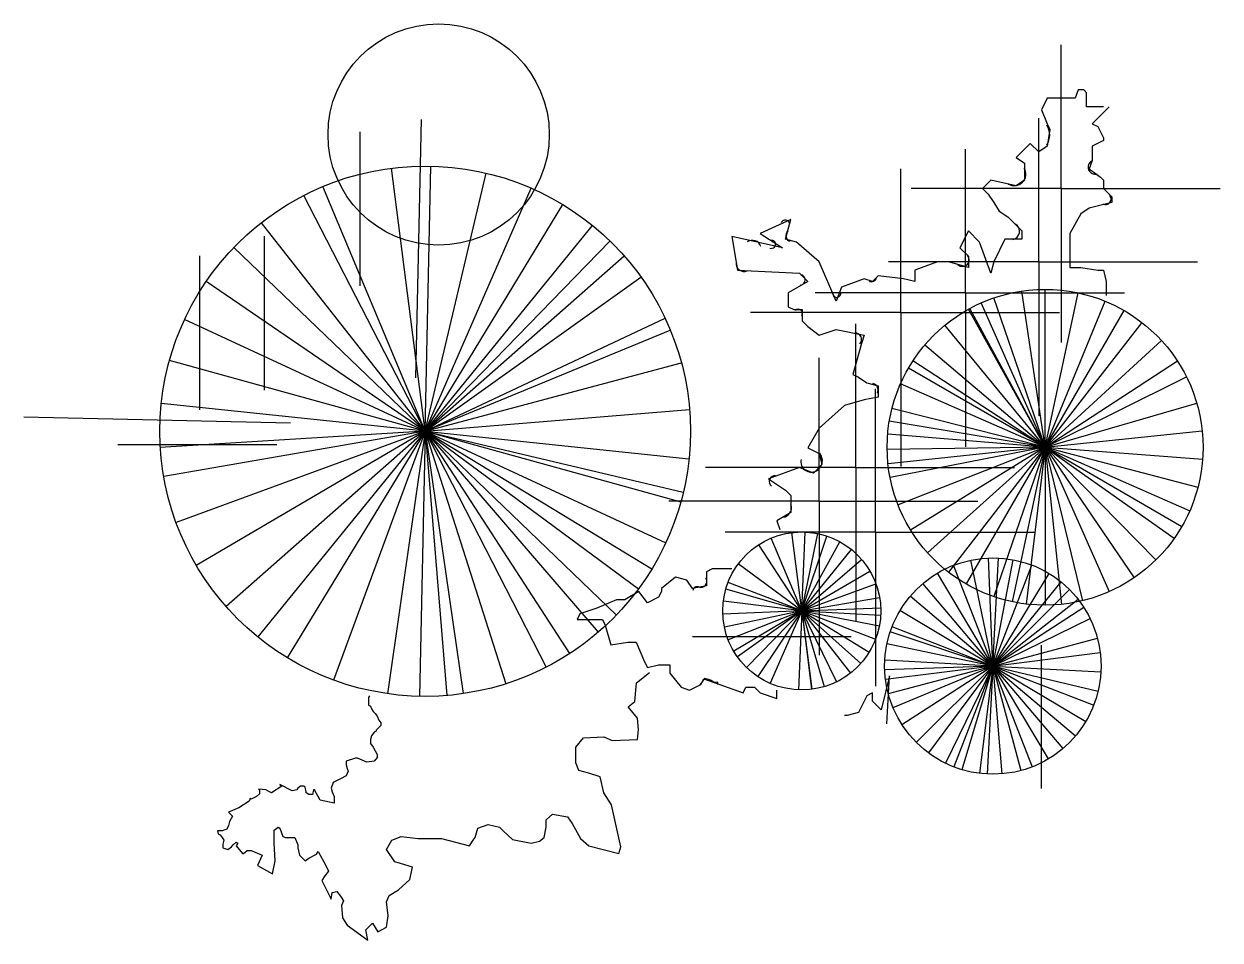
# Model space of a CAD drawing. Header units: millimetres. Extents: x 387 to 811, y 539 to 827.
# Drawn here: x 629.689 to 631.228, y 747.194 to 748.374 of the extents above; entities that cross this region are included whole.
import ezdxf

# ---------------------------------------------------------------- set-up
doc = ezdxf.new("R2010")
doc.units = ezdxf.units.MM
doc.layers.add('vegetação', color=112, linetype='Continuous')

msp = doc.modelspace()

# ---------------------------------------------------------------- linework, layer by layer
at = {"layer": 'vegetação'}
for p, q in [((631.0235, 748.1618, -22.0344), (631.0235, 748.3466, -22.0344)), ((630.1997, 748.2505, -22.0344), (630.1925, 747.9179, -22.0344)), ((630.1997, 748.2505, -22.0344), (630.1925, 747.9179, -22.0344)), ((630.9945, 748.0675, -22.0344), (630.9945, 748.2523, -22.0344)), ((630.121, 748.2347, -22.0344), (630.121, 748.0365, -22.0344)), ((630.121, 748.2347, -22.0344), (630.121, 748.0365, -22.0344)), ((630.9003, 748.0276, -22.0344), (630.9003, 748.2124, -22.0344)), ((630.2049, 747.8493, -22.0344), (630.1617, 748.1879, -22.0344)), ((630.2049, 747.8493, -22.0344), (630.1617, 748.1879, -22.0344)), ((630.2049, 747.8493, -22.0344), (630.2123, 748.1906, -22.0344)), ((630.2049, 747.8493, -22.0344), (630.2123, 748.1906, -22.0344)), ((630.2049, 747.8493, -22.0344), (630.2834, 748.1815, -22.0344)), ((630.2049, 747.8493, -22.0344), (630.2834, 748.1815, -22.0344)), ((630.2049, 747.8493, -22.0344), (630.2834, 748.1815, -22.0344)), ((630.2049, 747.8493, -22.0344), (630.2834, 748.1815, -22.0344)), ((630.817, 748.0022, -22.0344), (630.817, 748.187, -22.0344)), ((630.2049, 747.8493, -22.0344), (630.0731, 748.1642, -22.0344)), ((630.2049, 747.8493, -22.0344), (630.0731, 748.1642, -22.0344)), ((630.2049, 747.8493, -22.0344), (630.3415, 748.1622, -22.0344)), ((630.2049, 747.8493, -22.0344), (630.3415, 748.1622, -22.0344)), ((631.0235, 748.1618, -22.0344), (630.8302, 748.1618, -22.0344)), ((631.0235, 748.1618, -22.0344), (631.0235, 747.9636, -22.0344)), ((631.0235, 748.1618, -22.0344), (631.228, 748.1618, -22.0344)), ((630.2049, 747.8493, -22.0344), (630.0489, 748.153, -22.0344)), ((630.2049, 747.8493, -22.0344), (630.0489, 748.153, -22.0344)), ((630.2049, 747.8493, -22.0344), (630.3823, 748.141, -22.0344)), ((630.2049, 747.8493, -22.0344), (630.3823, 748.141, -22.0344)), ((630.2049, 747.8493, -22.0344), (629.9941, 748.1178, -22.0344)), ((630.2049, 747.8493, -22.0344), (629.9941, 748.1178, -22.0344)), ((629.9979, 748.1005, -22.0344), (629.9979, 747.9023, -22.0344)), ((629.9979, 748.1005, -22.0344), (629.9979, 747.9023, -22.0344)), ((630.2049, 747.8493, -22.0344), (630.4204, 748.1141, -22.0344)), ((630.2049, 747.8493, -22.0344), (630.4204, 748.1141, -22.0344)), ((630.2049, 747.8493, -22.0344), (629.9588, 748.0859, -22.0344)), ((630.2049, 747.8493, -22.0344), (629.9588, 748.0859, -22.0344)), ((630.2049, 747.8493, -22.0344), (630.4427, 748.0942, -22.0344)), ((630.2049, 747.8493, -22.0344), (630.4427, 748.0942, -22.0344)), ((629.9145, 748.0751, -22.0344), (629.9145, 747.8769, -22.0344)), ((629.9145, 748.0751, -22.0344), (629.9145, 747.8769, -22.0344)), ((630.2049, 747.8493, -22.0344), (630.461, 748.075, -22.0344)), ((630.2049, 747.8493, -22.0344), (630.461, 748.075, -22.0344)), ((630.9945, 748.0675, -22.0344), (630.8012, 748.0675, -22.0344)), ((630.9945, 748.0675, -22.0344), (630.9945, 747.8693, -22.0344)), ((630.9945, 748.0675, -22.0344), (631.199, 748.0675, -22.0344)), ((630.2049, 747.8493, -22.0344), (629.9232, 748.0422, -22.0344)), ((630.2049, 747.8493, -22.0344), (629.9232, 748.0422, -22.0344)), ((630.2049, 747.8493, -22.0344), (630.4826, 748.0478, -22.0344)), ((630.2049, 747.8493, -22.0344), (630.4826, 748.0478, -22.0344)), ((630.9003, 748.0276, -22.0344), (630.707, 748.0276, -22.0344)), ((630.9003, 748.0276, -22.0344), (630.9003, 747.8294, -22.0344)), ((630.9003, 748.0276, -22.0344), (631.1048, 748.0276, -22.0344)), ((631.0028, 747.8286, -22.0344), (630.9727, 748.0297, -22.0344)), ((631.0028, 747.8286, -22.0344), (631.0028, 748.0319, -22.0344)), ((631.0028, 747.8286, -22.0344), (631.0453, 748.0274, -22.0344)), ((631.0028, 747.8286, -22.0344), (631.0453, 748.0274, -22.0344)), ((631.0028, 747.8286, -22.0344), (630.906, 748.0074, -22.0344)), ((631.0028, 747.8286, -22.0344), (630.9203, 748.0144, -22.0344)), ((631.0028, 747.8286, -22.0344), (630.9368, 748.0209, -22.0344)), ((631.0028, 747.8286, -22.0344), (631.0801, 748.0167, -22.0344)), ((630.2049, 747.8493, -22.0344), (629.8953, 747.9932, -22.0344)), ((630.2049, 747.8493, -22.0344), (629.8953, 747.9932, -22.0344)), ((630.2049, 747.8493, -22.0344), (630.5136, 747.995, -22.0344)), ((630.2049, 747.8493, -22.0344), (630.5136, 747.995, -22.0344)), ((630.817, 748.0022, -22.0344), (630.6237, 748.0022, -22.0344)), ((630.817, 748.0022, -22.0344), (630.6237, 748.0022, -22.0344)), ((630.817, 748.0022, -22.0344), (630.817, 747.804, -22.0344)), ((630.817, 748.0022, -22.0344), (631.0215, 748.0022, -22.0344)), ((631.0028, 747.8286, -22.0344), (630.904, 748.0063, -22.0344)), ((631.0028, 747.8286, -22.0344), (631.1046, 748.0046, -22.0344)), ((630.2049, 747.8493, -22.0344), (630.5204, 747.9796, -22.0344)), ((630.2049, 747.8493, -22.0344), (630.5204, 747.9796, -22.0344)), ((630.759, 747.8027, -22.0344), (630.759, 747.9875, -22.0344)), ((631.0028, 747.8286, -22.0344), (630.8738, 747.9858, -22.0344)), ((631.0028, 747.8286, -22.0344), (631.1277, 747.9891, -22.0344)), ((631.0028, 747.8286, -22.0344), (631.1524, 747.9663, -22.0344)), ((631.0028, 747.8286, -22.0344), (630.8478, 747.9602, -22.0344)), ((630.2049, 747.8493, -22.0344), (629.8758, 747.9402, -22.0344)), ((630.2049, 747.8493, -22.0344), (629.8758, 747.9402, -22.0344)), ((630.2049, 747.8493, -22.0344), (630.5347, 747.9375, -22.0344)), ((630.2049, 747.8493, -22.0344), (630.5347, 747.9375, -22.0344)), ((630.7119, 747.7591, -22.0344), (630.7119, 747.9439, -22.0344)), ((631.0028, 747.8286, -22.0344), (630.8268, 747.9304, -22.0344)), ((631.0028, 747.8286, -22.0344), (630.8326, 747.9398, -22.0344)), ((631.0028, 747.8286, -22.0344), (631.173, 747.9398, -22.0344)), ((631.0028, 747.8286, -22.0344), (631.1848, 747.9194, -22.0344)), ((630.7844, 747.7192, -22.0344), (630.7844, 747.904, -22.0344)), ((631.0028, 747.8286, -22.0344), (630.8166, 747.9103, -22.0344)), ((630.2049, 747.8493, -22.0344), (629.8653, 747.8848, -22.0344)), ((630.2049, 747.8493, -22.0344), (629.8653, 747.8848, -22.0344)), ((631.0028, 747.8286, -22.0344), (631.198, 747.8854, -22.0344)), ((630.2049, 747.8493, -22.0344), (630.5451, 747.8772, -22.0344)), ((630.2049, 747.8493, -22.0344), (630.5451, 747.8772, -22.0344)), ((630.2049, 747.8493, -22.0344), (630.5451, 747.8772, -22.0344)), ((630.2049, 747.8493, -22.0344), (630.5451, 747.8772, -22.0344)), ((631.0028, 747.8286, -22.0344), (630.8057, 747.8785, -22.0344)), ((629.6885, 747.8677, -22.0344), (630.0318, 747.8602, -22.0344)), ((629.6885, 747.8677, -22.0344), (630.0318, 747.8602, -22.0344)), ((631.0028, 747.8286, -22.0344), (630.8023, 747.8621, -22.0344)), ((630.2049, 747.8493, -22.0344), (629.8641, 747.8285, -22.0344)), ((630.2049, 747.8493, -22.0344), (629.8641, 747.8285, -22.0344)), ((630.2049, 747.8493, -22.0344), (629.8685, 747.7909, -22.0344)), ((630.2049, 747.8493, -22.0344), (629.8685, 747.7909, -22.0344)), ((630.2049, 747.8493, -22.0344), (629.8843, 747.7318, -22.0344)), ((630.2049, 747.8493, -22.0344), (629.8843, 747.7318, -22.0344)), ((630.2049, 747.8493, -22.0344), (629.9104, 747.6764, -22.0344)), ((630.2049, 747.8493, -22.0344), (629.9104, 747.6764, -22.0344)), ((630.2049, 747.8493, -22.0344), (629.9487, 747.6236, -22.0344)), ((630.2049, 747.8493, -22.0344), (629.9487, 747.6236, -22.0344)), ((630.2049, 747.8493, -22.0344), (629.9894, 747.5845, -22.0344)), ((630.2049, 747.8493, -22.0344), (629.9894, 747.5845, -22.0344)), ((630.2049, 747.8493, -22.0344), (630.0275, 747.5576, -22.0344)), ((630.2049, 747.8493, -22.0344), (630.0275, 747.5576, -22.0344)), ((630.2049, 747.8493, -22.0344), (630.087, 747.5288, -22.0344)), ((630.2049, 747.8493, -22.0344), (630.087, 747.5288, -22.0344)), ((630.2049, 747.8493, -22.0344), (630.1564, 747.5113, -22.0344)), ((630.2049, 747.8493, -22.0344), (630.1564, 747.5113, -22.0344)), ((630.2049, 747.8493, -22.0344), (630.1975, 747.5079, -22.0344)), ((630.2049, 747.8493, -22.0344), (630.1975, 747.5079, -22.0344)), ((630.2049, 747.8493, -22.0344), (630.451, 747.6126, -22.0344)), ((630.2049, 747.8493, -22.0344), (630.4275, 747.5904, -22.0344)), ((630.2049, 747.8493, -22.0344), (630.4795, 747.6465, -22.0344)), ((630.2049, 747.8493, -22.0344), (630.5339, 747.7583, -22.0344)), ((630.2049, 747.8493, -22.0344), (630.5371, 747.7707, -22.0344)), ((630.2049, 747.8493, -22.0344), (630.5145, 747.7054, -22.0344)), ((630.2049, 747.8493, -22.0344), (630.4966, 747.6719, -22.0344)), ((630.2049, 747.8493, -22.0344), (630.5444, 747.8137, -22.0344)), ((630.2049, 747.8493, -22.0344), (630.3087, 747.524, -22.0344)), ((630.2049, 747.8493, -22.0344), (630.3608, 747.5456, -22.0344)), ((630.2049, 747.8493, -22.0344), (630.3907, 747.5629, -22.0344)), ((630.2049, 747.8493, -22.0344), (630.2537, 747.5114, -22.0344)), ((630.2049, 747.8493, -22.0344), (630.2328, 747.509, -22.0344)), ((630.2049, 747.8493, -22.0344), (630.451, 747.6126, -22.0344)), ((630.2049, 747.8493, -22.0344), (630.4275, 747.5904, -22.0344)), ((630.2049, 747.8493, -22.0344), (630.4795, 747.6465, -22.0344)), ((630.2049, 747.8493, -22.0344), (630.5339, 747.7583, -22.0344)), ((630.2049, 747.8493, -22.0344), (630.5371, 747.7707, -22.0344)), ((630.2049, 747.8493, -22.0344), (630.5145, 747.7054, -22.0344)), ((630.2049, 747.8493, -22.0344), (630.4966, 747.6719, -22.0344)), ((630.2049, 747.8493, -22.0344), (630.5444, 747.8137, -22.0344)), ((630.2049, 747.8493, -22.0344), (630.3087, 747.524, -22.0344)), ((630.2049, 747.8493, -22.0344), (630.3608, 747.5456, -22.0344)), ((630.2049, 747.8493, -22.0344), (630.3907, 747.5629, -22.0344)), ((630.2049, 747.8493, -22.0344), (630.2537, 747.5114, -22.0344)), ((630.2049, 747.8493, -22.0344), (630.2328, 747.509, -22.0344)), ((631.0028, 747.8286, -22.0344), (630.8002, 747.8454, -22.0344)), ((631.0028, 747.8286, -22.0344), (631.205, 747.8496, -22.0344)), ((631.0028, 747.8286, -22.0344), (631.205, 747.8496, -22.0344)), ((629.8095, 747.8321, -22.0344), (630.0139, 747.8321, -22.0344)), ((629.8095, 747.8321, -22.0344), (630.0139, 747.8321, -22.0344)), ((631.0028, 747.8286, -22.0344), (630.7995, 747.8258, -22.0344)), ((631.0028, 747.8286, -22.0344), (630.8006, 747.8075, -22.0344)), ((631.0028, 747.8286, -22.0344), (630.8033, 747.7895, -22.0344)), ((631.0028, 747.8286, -22.0344), (630.8135, 747.7545, -22.0344)), ((631.0028, 747.8286, -22.0344), (630.8297, 747.7219, -22.0344)), ((631.0028, 747.8286, -22.0344), (630.8516, 747.6927, -22.0344)), ((631.0028, 747.8286, -22.0344), (630.8783, 747.6679, -22.0344)), ((631.0028, 747.8286, -22.0344), (630.901, 747.6526, -22.0344)), ((631.0028, 747.8286, -22.0344), (630.9368, 747.6363, -22.0344)), ((631.0028, 747.8286, -22.0344), (630.9603, 747.6298, -22.0344)), ((631.0028, 747.8286, -22.0344), (630.9783, 747.6267, -22.0344)), ((631.0028, 747.8286, -22.0344), (631.0239, 747.6264, -22.0344)), ((631.0028, 747.8286, -22.0344), (631.0508, 747.631, -22.0344)), ((631.0028, 747.8286, -22.0344), (631.0853, 747.6428, -22.0344)), ((631.0028, 747.8286, -22.0344), (631.169, 747.7114, -22.0344)), ((631.0028, 747.8286, -22.0344), (631.1454, 747.6836, -22.0344)), ((631.0028, 747.8286, -22.0344), (631.1172, 747.6605, -22.0344)), ((631.0028, 747.8286, -22.0344), (631.1788, 747.7268, -22.0344)), ((631.0028, 747.8286, -22.0344), (631.189, 747.7469, -22.0344)), ((631.0028, 747.8286, -22.0344), (631.2056, 747.8132, -22.0344)), ((631.0028, 747.8286, -22.0344), (631.1995, 747.7772, -22.0344)), ((631.0028, 747.8286, -22.0344), (631.0028, 747.6253, -22.0344)), ((630.759, 747.8027, -22.0344), (630.5657, 747.8027, -22.0344)), ((630.759, 747.8027, -22.0344), (630.5657, 747.8027, -22.0344)), ((630.759, 747.8027, -22.0344), (630.9635, 747.8027, -22.0344)), ((630.759, 747.8027, -22.0344), (630.759, 747.6045, -22.0344)), ((630.7119, 747.7591, -22.0344), (630.5186, 747.7591, -22.0344)), ((630.7119, 747.7591, -22.0344), (630.5186, 747.7591, -22.0344)), ((630.7119, 747.7591, -22.0344), (630.9164, 747.7591, -22.0344)), ((630.7119, 747.7591, -22.0344), (630.7119, 747.561, -22.0344)), ((630.7844, 747.7192, -22.0344), (630.5911, 747.7192, -22.0344)), ((630.7844, 747.7192, -22.0344), (630.5911, 747.7192, -22.0344)), ((630.6896, 747.6179, -22.0344), (630.677, 747.7188, -22.0344)), ((630.6896, 747.6179, -22.0344), (630.6938, 747.7195, -22.0344)), ((630.6896, 747.6179, -22.0344), (630.7105, 747.7174, -22.0344)), ((630.6896, 747.6179, -22.0344), (630.7218, 747.7143, -22.0344)), ((630.7844, 747.7192, -22.0344), (630.9888, 747.7192, -22.0344)), ((630.7844, 747.7192, -22.0344), (630.7844, 747.5211, -22.0344)), ((630.6896, 747.6179, -22.0344), (630.6343, 747.7032, -22.0344)), ((630.6896, 747.6179, -22.0344), (630.6343, 747.7032, -22.0344)), ((630.6896, 747.6179, -22.0344), (630.6343, 747.7032, -22.0344)), ((630.6896, 747.6179, -22.0344), (630.6343, 747.7032, -22.0344)), ((630.6896, 747.6179, -22.0344), (630.6504, 747.7117, -22.0344)), ((630.6896, 747.6179, -22.0344), (630.7385, 747.707, -22.0344)), ((630.6896, 747.6179, -22.0344), (630.7537, 747.6968, -22.0344)), ((630.6896, 747.6179, -22.0344), (630.7537, 747.6968, -22.0344)), ((630.6896, 747.6179, -22.0344), (630.7667, 747.6841, -22.0344)), ((630.9356, 747.547, -22.0344), (630.9298, 747.6862, -22.0344)), ((630.9356, 747.547, -22.0344), (630.943, 747.6861, -22.0344)), ((630.9356, 747.547, -22.0344), (630.9616, 747.6839, -22.0344)), ((630.6896, 747.6179, -22.0344), (630.6079, 747.6784, -22.0344)), ((630.6896, 747.6179, -22.0344), (630.6079, 747.6784, -22.0344)), ((630.6896, 747.6179, -22.0344), (630.7773, 747.6693, -22.0344)), ((630.9356, 747.547, -22.0344), (630.8849, 747.6768, -22.0344)), ((630.9356, 747.547, -22.0344), (630.907, 747.6833, -22.0344)), ((630.9356, 747.547, -22.0344), (630.9856, 747.677, -22.0344)), ((630.6896, 747.6179, -22.0344), (630.5947, 747.6544, -22.0344)), ((630.6896, 747.6179, -22.0344), (630.5947, 747.6544, -22.0344)), ((630.6896, 747.6179, -22.0344), (630.7851, 747.6528, -22.0344)), ((630.9356, 747.547, -22.0344), (630.8455, 747.6533, -22.0344)), ((630.9356, 747.547, -22.0344), (630.8642, 747.6667, -22.0344)), ((630.9356, 747.547, -22.0344), (631.008, 747.666, -22.0344)), ((630.9356, 747.547, -22.0344), (631.0233, 747.6552, -22.0344)), ((630.6896, 747.6179, -22.0344), (630.5918, 747.6458, -22.0344)), ((630.6896, 747.6179, -22.0344), (630.5918, 747.6458, -22.0344)), ((630.9356, 747.547, -22.0344), (631.0341, 747.6455, -22.0344)), ((630.6896, 747.6179, -22.0344), (630.5887, 747.6305, -22.0344)), ((630.6896, 747.6179, -22.0344), (630.5887, 747.6305, -22.0344)), ((630.6896, 747.6179, -22.0344), (630.7898, 747.6352, -22.0344)), ((630.6896, 747.6179, -22.0344), (630.7912, 747.6221, -22.0344)), ((630.9356, 747.547, -22.0344), (630.8292, 747.637, -22.0344)), ((630.9356, 747.547, -22.0344), (631.0452, 747.6329, -22.0344)), ((630.9356, 747.547, -22.0344), (631.0525, 747.6228, -22.0344)), ((630.6896, 747.6179, -22.0344), (630.588, 747.6137, -22.0344)), ((630.6896, 747.6179, -22.0344), (630.588, 747.6137, -22.0344)), ((630.6896, 747.6179, -22.0344), (630.5901, 747.597, -22.0344)), ((630.6896, 747.6179, -22.0344), (630.5901, 747.597, -22.0344)), ((630.6896, 747.6179, -22.0344), (630.5949, 747.5809, -22.0344)), ((630.6896, 747.6179, -22.0344), (630.5949, 747.5809, -22.0344)), ((630.6896, 747.6179, -22.0344), (630.6023, 747.5659, -22.0344)), ((630.6896, 747.6179, -22.0344), (630.6023, 747.5659, -22.0344)), ((630.6896, 747.6179, -22.0344), (630.6069, 747.5588, -22.0344)), ((630.6896, 747.6179, -22.0344), (630.6069, 747.5588, -22.0344)), ((630.6896, 747.6179, -22.0344), (630.6187, 747.545, -22.0344)), ((630.6896, 747.6179, -22.0344), (630.6187, 747.545, -22.0344)), ((630.6896, 747.6179, -22.0344), (630.6329, 747.5335, -22.0344)), ((630.6896, 747.6179, -22.0344), (630.6329, 747.5335, -22.0344)), ((630.6896, 747.6179, -22.0344), (630.6489, 747.5248, -22.0344)), ((630.6896, 747.6179, -22.0344), (630.6854, 747.5163, -22.0344)), ((630.6896, 747.6179, -22.0344), (630.7764, 747.565, -22.0344)), ((630.6896, 747.6179, -22.0344), (630.7895, 747.5989, -22.0344)), ((630.6896, 747.6179, -22.0344), (630.7911, 747.6125, -22.0344)), ((630.6896, 747.6179, -22.0344), (630.7845, 747.5814, -22.0344)), ((630.6896, 747.6179, -22.0344), (630.7343, 747.5266, -22.0344)), ((630.6896, 747.6179, -22.0344), (630.7024, 747.517, -22.0344)), ((630.6896, 747.6179, -22.0344), (630.7186, 747.5205, -22.0344)), ((630.6896, 747.6179, -22.0344), (630.7022, 747.517, -22.0344)), ((630.6896, 747.6179, -22.0344), (630.7523, 747.5379, -22.0344)), ((630.6896, 747.6179, -22.0344), (630.7656, 747.5504, -22.0344)), ((630.9356, 747.547, -22.0344), (630.8159, 747.6183, -22.0344)), ((630.9356, 747.547, -22.0344), (631.0607, 747.6082, -22.0344)), ((630.9356, 747.547, -22.0344), (630.8034, 747.5912, -22.0344)), ((630.9356, 747.547, -22.0344), (630.8058, 747.5976, -22.0344)), ((630.5489, 747.585, -22.0344), (630.7533, 747.585, -22.0344)), ((630.5489, 747.585, -22.0344), (630.7533, 747.585, -22.0344)), ((630.9356, 747.547, -22.0344), (631.0702, 747.5829, -22.0344)), ((630.9356, 747.547, -22.0344), (630.7992, 747.5756, -22.0344)), ((630.9356, 747.547, -22.0344), (631.0738, 747.5642, -22.0344)), ((630.9982, 747.3891, -22.0344), (630.9982, 747.5739, -22.0344)), ((630.9356, 747.547, -22.0344), (630.7963, 747.5419, -22.0344)), ((630.9356, 747.547, -22.0344), (630.7964, 747.5544, -22.0344)), ((630.9356, 747.547, -22.0344), (630.7973, 747.5298, -22.0344)), ((630.9356, 747.547, -22.0344), (630.801, 747.5111, -22.0344)), ((630.9356, 747.547, -22.0344), (630.807, 747.4933, -22.0344)), ((630.9356, 747.547, -22.0344), (630.8186, 747.4712, -22.0344)), ((630.9356, 747.547, -22.0344), (630.8186, 747.4712, -22.0344)), ((630.9356, 747.547, -22.0344), (630.837, 747.4485, -22.0344)), ((630.9356, 747.547, -22.0344), (630.8527, 747.435, -22.0344)), ((630.9356, 747.547, -22.0344), (630.8744, 747.4218, -22.0344)), ((630.9356, 747.547, -22.0344), (630.8855, 747.417, -22.0344)), ((630.9356, 747.547, -22.0344), (630.8958, 747.4135, -22.0344)), ((630.9356, 747.547, -22.0344), (630.9183, 747.4088, -22.0344)), ((630.9356, 747.547, -22.0344), (630.9281, 747.4079, -22.0344)), ((630.9356, 747.547, -22.0344), (631.0419, 747.457, -22.0344)), ((630.9356, 747.547, -22.0344), (631.0552, 747.4757, -22.0344)), ((630.9356, 747.547, -22.0344), (631.0653, 747.4964, -22.0344)), ((630.9356, 747.547, -22.0344), (631.0747, 747.5396, -22.0344)), ((630.9356, 747.547, -22.0344), (631.0711, 747.5148, -22.0344)), ((630.9356, 747.547, -22.0344), (631.0256, 747.4407, -22.0344)), ((630.9356, 747.547, -22.0344), (630.9862, 747.4172, -22.0344)), ((630.9356, 747.547, -22.0344), (630.9715, 747.4124, -22.0344)), ((630.9356, 747.547, -22.0344), (630.9469, 747.4081, -22.0344)), ((630.9356, 747.547, -22.0344), (630.9715, 747.4124, -22.0344)), ((630.9356, 747.547, -22.0344), (631.0069, 747.4273, -22.0344))]:
    msp.add_line(p, q, dxfattribs=at)
at = {"layer": 'vegetação', "elevation": -22.0344}
for points in [[(631.0779, 748.267), (631.0561, 748.267), (631.0561, 748.267), (631.0561, 748.2815), (631.0561, 748.2851), (631.0525, 748.2887), (631.0453, 748.2887), (631.0416, 748.2779), (631.038, 748.2779), (631.0235, 748.2779), (631.0126, 748.2779), (631.0054, 748.2779), (630.9982, 748.2633), (631.0054, 748.2452), (631.009, 748.2379), (631.0054, 748.2162), (630.9945, 748.2089), (630.9837, 748.2198), (630.9655, 748.2017), (630.9764, 748.1944), (630.9764, 748.1727), (630.9655, 748.1654), (630.9329, 748.1727), (630.9221, 748.1618), (630.9293, 748.1545), (630.9366, 748.1436), (630.9438, 748.1328), (630.9547, 748.1255), (630.9728, 748.1074), (630.9728, 748.0965), (630.9511, 748.0965), (630.9366, 748.0675), (630.9329, 748.0529), (630.9184, 748.0929), (630.904, 748.1074), (630.8931, 748.0856), (630.904, 748.0747), (630.904, 748.0602), (630.8786, 748.0675), (630.8641, 748.0675), (630.8351, 748.0566), (630.8351, 748.0421), (630.8206, 748.0457), (630.788, 748.0493), (630.7808, 748.0421), (630.7699, 748.0457), (630.7409, 748.0348), (630.7337, 748.0167), (630.7119, 748.0675), (630.683, 748.0929), (630.6685, 748.0965), (630.6757, 748.1219), (630.6359, 748.1037), (630.6648, 748.0856), (630.5996, 748.1001), (630.6069, 748.0566), (630.6866, 748.0529), (630.6974, 748.0421), (630.6721, 748.0276), (630.6721, 748.0094), (630.6793, 748.0058), (630.6902, 748.0058), (630.6902, 747.9913), (630.6974, 747.984), (630.7119, 747.9731), (630.7337, 747.9804), (630.7699, 747.9731), (630.7663, 747.9623), (630.7554, 747.9224), (630.7627, 747.9187), (630.7735, 747.9115), (630.788, 747.9079), (630.788, 747.8933), (630.7699, 747.8897), (630.7445, 747.8825), (630.7119, 747.8534), (630.6974, 747.828), (630.7119, 747.8208), (630.7156, 747.8063), (630.7047, 747.7954), (630.6866, 747.8027), (630.6467, 747.7881), (630.6685, 747.7736), (630.6757, 747.7664), (630.6757, 747.7519), (630.6757, 747.7519), (630.6757, 747.7446), (630.6576, 747.7337), (630.6612, 747.7228)], [(631.0779, 748.267), (631.0561, 748.267), (631.0561, 748.267), (631.0561, 748.2815), (631.0561, 748.2851), (631.0525, 748.2887), (631.0453, 748.2887), (631.0416, 748.2779), (631.038, 748.2779), (631.0235, 748.2779), (631.0126, 748.2779), (631.0054, 748.2779), (630.9982, 748.2633), (631.0054, 748.2452), (631.009, 748.2379), (631.0054, 748.2162), (630.9945, 748.2089), (630.9837, 748.2198), (630.9655, 748.2017), (630.9764, 748.1944), (630.9764, 748.1727), (630.9655, 748.1654), (630.9329, 748.1727), (630.9221, 748.1618), (630.9293, 748.1545), (630.9366, 748.1436), (630.9438, 748.1328), (630.9547, 748.1255), (630.9728, 748.1074), (630.9728, 748.0965), (630.9511, 748.0965), (630.9366, 748.0675), (630.9329, 748.0529), (630.9184, 748.0929), (630.904, 748.1074), (630.8931, 748.0856), (630.904, 748.0747), (630.904, 748.0602), (630.8786, 748.0675), (630.8641, 748.0675), (630.8351, 748.0566), (630.8351, 748.0421), (630.8206, 748.0457), (630.788, 748.0493), (630.7808, 748.0421), (630.7699, 748.0457), (630.7409, 748.0348), (630.7337, 748.0167), (630.7119, 748.0675), (630.683, 748.0929), (630.6685, 748.0965), (630.6757, 748.1219), (630.6359, 748.1037), (630.6648, 748.0856), (630.5996, 748.1001), (630.6069, 748.0566), (630.6866, 748.0529), (630.6974, 748.0421), (630.6721, 748.0276), (630.6721, 748.0094), (630.6793, 748.0058), (630.6902, 748.0058), (630.6902, 747.9913), (630.6974, 747.984), (630.7119, 747.9731), (630.7337, 747.9804), (630.7699, 747.9731), (630.7663, 747.9623), (630.7554, 747.9224), (630.7627, 747.9187), (630.7735, 747.9115), (630.788, 747.9079), (630.788, 747.8933), (630.7699, 747.8897), (630.7445, 747.8825), (630.7119, 747.8534), (630.6974, 747.828), (630.7119, 747.8208), (630.7156, 747.8063), (630.7047, 747.7954), (630.6866, 747.8027), (630.6467, 747.7881), (630.6685, 747.7736), (630.6757, 747.7664), (630.6757, 747.7519), (630.6757, 747.7519), (630.6757, 747.7446), (630.6576, 747.7337), (630.6612, 747.7228)], [(631.0851, 748.267), (631.0634, 748.2452), (631.0706, 748.2416), (631.0779, 748.2271), (631.0779, 748.2234), (631.0634, 748.2162), (631.0634, 748.198), (631.0597, 748.1872), (631.0742, 748.1763), (631.0779, 748.1727), (631.0779, 748.1618), (631.0887, 748.1509), (631.0887, 748.1436), (631.0597, 748.1364), (631.0489, 748.1291), (631.0344, 748.1037), (631.0344, 748.0602), (631.0489, 748.0602), (631.0706, 748.0566), (631.0779, 748.0566), (631.0815, 748.0421), (631.0815, 748.0384), (631.0815, 748.0312), (631.0815, 748.0239)], [(630.5996, 747.6721), (630.5743, 747.6721), (630.567, 747.6684), (630.567, 747.6539), (630.567, 747.6503), (630.5489, 747.6467), (630.5417, 747.6576), (630.5272, 747.6612), (630.509, 747.6467), (630.509, 747.643), (630.5054, 747.6358), (630.4909, 747.6285), (630.4909, 747.6285), (630.4801, 747.643), (630.4619, 747.6322), (630.4511, 747.6322), (630.4257, 747.6213), (630.404, 747.614), (630.4004, 747.6068), (630.4221, 747.6068), (630.433, 747.6068), (630.4366, 747.5995), (630.4438, 747.5741), (630.4656, 747.5778), (630.4728, 747.5778), (630.4764, 747.5778), (630.4873, 747.5524), (630.4909, 747.5451), (630.5054, 747.5487), (630.5054, 747.5487), (630.5199, 747.5487), (630.5199, 747.5378), (630.5344, 747.5197), (630.5453, 747.5161), (630.5598, 747.5233), (630.5634, 747.5306), (630.6141, 747.5125), (630.6177, 747.5197), (630.6286, 747.5197), (630.6359, 747.5125), (630.6576, 747.5052), (630.6576, 747.5161)], [(630.5996, 747.6721), (630.5743, 747.6721), (630.567, 747.6684), (630.567, 747.6539), (630.567, 747.6503), (630.5489, 747.6467), (630.5417, 747.6576), (630.5272, 747.6612), (630.509, 747.6467), (630.509, 747.643), (630.5054, 747.6358), (630.4909, 747.6285), (630.4909, 747.6285), (630.4801, 747.643), (630.4619, 747.6322), (630.4511, 747.6322), (630.4257, 747.6213), (630.404, 747.614), (630.4004, 747.6068), (630.4221, 747.6068), (630.433, 747.6068), (630.4366, 747.5995), (630.4438, 747.5741), (630.4656, 747.5778), (630.4728, 747.5778), (630.4764, 747.5778), (630.4873, 747.5524), (630.4909, 747.5451), (630.5054, 747.5487), (630.5054, 747.5487), (630.5199, 747.5487), (630.5199, 747.5378), (630.5344, 747.5197), (630.5453, 747.5161), (630.5598, 747.5233), (630.5634, 747.5306), (630.6141, 747.5125), (630.6177, 747.5197), (630.6286, 747.5197), (630.6359, 747.5125), (630.6576, 747.5052), (630.6576, 747.5161)], [(630.1334, 747.5087), (630.1322, 747.5063), (630.1322, 747.5051), (630.1322, 747.5015), (630.1322, 747.4991), (630.1322, 747.4967), (630.1346, 747.4955), (630.1358, 747.4919), (630.1382, 747.4883), (630.1406, 747.4859), (630.143, 747.4823), (630.1454, 747.4774), (630.1478, 747.4738), (630.1478, 747.4702), (630.1418, 747.4642), (630.1418, 747.463), (630.1394, 747.4618), (630.1358, 747.457), (630.1346, 747.4522), (630.1346, 747.4474), (630.1382, 747.4426), (630.143, 747.433), (630.143, 747.4294), (630.1394, 747.4246), (630.1298, 747.4234), (630.1178, 747.4282), (630.1154, 747.4282), (630.1033, 747.4246), (630.1033, 747.4198), (630.1045, 747.415), (630.1058, 747.4114), (630.1033, 747.4054), (630.0961, 747.4018), (630.0865, 747.397), (630.0841, 747.3898), (630.0853, 747.385), (630.0877, 747.379), (630.0877, 747.3706), (630.0697, 747.3742), (630.0625, 747.3874), (630.0625, 747.3874), (630.0613, 747.3874), (630.0601, 747.3814), (630.0577, 747.3814), (630.0577, 747.3814), (630.0553, 747.3814), (630.0517, 747.3838), (630.0517, 747.385), (630.0505, 747.391), (630.0493, 747.3922), (630.0469, 747.3922), (630.0445, 747.3922), (630.0409, 747.3898), (630.0397, 747.3874), (630.0337, 747.3862), (630.018, 747.3946), (630.018, 747.3946), (630.0204, 747.3922), (630.0072, 747.3838), (630.0048, 747.385), (630, 747.3874), (629.9904, 747.3886), (629.9916, 747.3874), (629.9916, 747.3826), (629.988, 747.379), (629.9808, 747.3754), (629.9796, 747.3766), (629.9784, 747.373), (629.9652, 747.3646), (629.952, 747.3586), (629.9568, 747.3538), (629.9532, 747.3466), (629.952, 747.3418), (629.9495, 747.337), (629.9459, 747.3358), (629.9435, 747.3346), (629.9375, 747.3346), (629.9387, 747.331), (629.9411, 747.3298), (629.9435, 747.3262), (629.9459, 747.3226), (629.9447, 747.3178), (629.9447, 747.313), (629.9508, 747.3106), (629.9556, 747.3142), (629.958, 747.3166), (629.9616, 747.3202), (629.964, 747.319), (629.9616, 747.3154), (629.97, 747.3058), (629.9712, 747.3058), (629.976, 747.3094), (629.9808, 747.3094), (629.9952, 747.3034), (629.9892, 747.2902), (630.0084, 747.2794), (630.012, 747.2962), (630.0108, 747.319), (630.0108, 747.3358), (630.0156, 747.3394), (630.018, 747.3382), (630.0216, 747.3274), (630.0252, 747.3262), (630.0349, 747.3262), (630.0373, 747.3262), (630.0409, 747.3166), (630.0409, 747.313), (630.0433, 747.3034), (630.0505, 747.2962), (630.0553, 747.2998), (630.0649, 747.3046), (630.0673, 747.3082), (630.0769, 747.2902), (630.0805, 747.283), (630.0757, 747.277), (630.0721, 747.271), (630.0841, 747.2469), (630.0853, 747.2553), (630.0913, 747.2565), (630.0961, 747.2505), (630.0997, 747.2445), (630.0973, 747.2385), (630.0985, 747.2229), (630.1045, 747.2133), (630.131, 747.1941), (630.1286, 747.2073), (630.137, 747.2157), (630.1442, 747.2049), (630.155, 747.2109), (630.1574, 747.2253), (630.155, 747.2433), (630.1586, 747.2517), (630.1706, 747.2589), (630.1851, 747.2722), (630.1887, 747.2878), (630.173, 747.2926), (630.1658, 747.295), (630.155, 747.3106), (630.1622, 747.3226), (630.1742, 747.3274), (630.1959, 747.325), (630.2259, 747.325), (630.262, 747.3154), (630.2668, 747.3226), (630.2692, 747.3262), (630.2728, 747.3382), (630.286, 747.343), (630.3004, 747.3394), (630.3052, 747.3346), (630.3172, 747.3238), (630.3413, 747.319), (630.3521, 747.3214), (630.3581, 747.3262), (630.3605, 747.3394), (630.3605, 747.349), (630.3689, 747.3562), (630.3881, 747.3526), (630.3941, 747.3442), (630.4049, 747.325), (630.4157, 747.3154), (630.4542, 747.3058), (630.4566, 747.3142), (630.4446, 747.3682), (630.435, 747.3838), (630.4302, 747.4042), (630.4157, 747.409), (630.4025, 747.4126), (630.3989, 747.4222), (630.3989, 747.4426), (630.4085, 747.4546), (630.435, 747.4558), (630.4458, 747.451), (630.4782, 747.4522), (630.4794, 747.4654), (630.4782, 747.4798), (630.4662, 747.4943), (630.4746, 747.5015), (630.477, 747.5255), (630.4938, 747.5387)], [(630.1334, 747.5087), (630.1322, 747.5063), (630.1322, 747.5051), (630.1322, 747.5015), (630.1322, 747.4991), (630.1322, 747.4967), (630.1346, 747.4955), (630.1358, 747.4919), (630.1382, 747.4883), (630.1406, 747.4859), (630.143, 747.4823), (630.1454, 747.4774), (630.1478, 747.4738), (630.1478, 747.4702), (630.1418, 747.4642), (630.1418, 747.463), (630.1394, 747.4618), (630.1358, 747.457), (630.1346, 747.4522), (630.1346, 747.4474), (630.1382, 747.4426), (630.143, 747.433), (630.143, 747.4294), (630.1394, 747.4246), (630.1298, 747.4234), (630.1178, 747.4282), (630.1154, 747.4282), (630.1033, 747.4246), (630.1033, 747.4198), (630.1045, 747.415), (630.1058, 747.4114), (630.1033, 747.4054), (630.0961, 747.4018), (630.0865, 747.397), (630.0841, 747.3898), (630.0853, 747.385), (630.0877, 747.379), (630.0877, 747.3706), (630.0697, 747.3742), (630.0625, 747.3874), (630.0625, 747.3874), (630.0613, 747.3874), (630.0601, 747.3814), (630.0577, 747.3814), (630.0577, 747.3814), (630.0553, 747.3814), (630.0517, 747.3838), (630.0517, 747.385), (630.0505, 747.391), (630.0493, 747.3922), (630.0469, 747.3922), (630.0445, 747.3922), (630.0409, 747.3898), (630.0397, 747.3874), (630.0337, 747.3862), (630.018, 747.3946), (630.018, 747.3946), (630.0204, 747.3922), (630.0072, 747.3838), (630.0048, 747.385), (630, 747.3874), (629.9904, 747.3886), (629.9916, 747.3874), (629.9916, 747.3826), (629.988, 747.379), (629.9808, 747.3754), (629.9796, 747.3766), (629.9784, 747.373), (629.9652, 747.3646), (629.952, 747.3586), (629.9568, 747.3538), (629.9532, 747.3466), (629.952, 747.3418), (629.9495, 747.337), (629.9459, 747.3358), (629.9435, 747.3346), (629.9375, 747.3346), (629.9387, 747.331), (629.9411, 747.3298), (629.9435, 747.3262), (629.9459, 747.3226), (629.9447, 747.3178), (629.9447, 747.313), (629.9508, 747.3106), (629.9556, 747.3142), (629.958, 747.3166), (629.9616, 747.3202), (629.964, 747.319), (629.9616, 747.3154), (629.97, 747.3058), (629.9712, 747.3058), (629.976, 747.3094), (629.9808, 747.3094), (629.9952, 747.3034), (629.9892, 747.2902), (630.0084, 747.2794), (630.012, 747.2962), (630.0108, 747.319), (630.0108, 747.3358), (630.0156, 747.3394), (630.018, 747.3382), (630.0216, 747.3274), (630.0252, 747.3262), (630.0349, 747.3262), (630.0373, 747.3262), (630.0409, 747.3166), (630.0409, 747.313), (630.0433, 747.3034), (630.0505, 747.2962), (630.0553, 747.2998), (630.0649, 747.3046), (630.0673, 747.3082), (630.0769, 747.2902), (630.0805, 747.283), (630.0757, 747.277), (630.0721, 747.271), (630.0841, 747.2469), (630.0853, 747.2553), (630.0913, 747.2565), (630.0961, 747.2505), (630.0997, 747.2445), (630.0973, 747.2385), (630.0985, 747.2229), (630.1045, 747.2133), (630.131, 747.1941), (630.1286, 747.2073), (630.137, 747.2157), (630.1442, 747.2049), (630.155, 747.2109), (630.1574, 747.2253), (630.155, 747.2433), (630.1586, 747.2517), (630.1706, 747.2589), (630.1851, 747.2722), (630.1887, 747.2878), (630.173, 747.2926), (630.1658, 747.295), (630.155, 747.3106), (630.1622, 747.3226), (630.1742, 747.3274), (630.1959, 747.325), (630.2259, 747.325), (630.262, 747.3154), (630.2668, 747.3226), (630.2692, 747.3262), (630.2728, 747.3382), (630.286, 747.343), (630.3004, 747.3394), (630.3052, 747.3346), (630.3172, 747.3238), (630.3413, 747.319), (630.3521, 747.3214), (630.3581, 747.3262), (630.3605, 747.3394), (630.3605, 747.349), (630.3689, 747.3562), (630.3881, 747.3526), (630.3941, 747.3442), (630.4049, 747.325), (630.4157, 747.3154), (630.4542, 747.3058), (630.4566, 747.3142), (630.4446, 747.3682), (630.435, 747.3838), (630.4302, 747.4042), (630.4157, 747.409), (630.4025, 747.4126), (630.3989, 747.4222), (630.3989, 747.4426), (630.4085, 747.4546), (630.435, 747.4558), (630.4458, 747.451), (630.4782, 747.4522), (630.4794, 747.4654), (630.4782, 747.4798), (630.4662, 747.4943), (630.4746, 747.5015), (630.477, 747.5255), (630.4938, 747.5387)], [(630.5818, 747.5233), (630.5818, 747.5264), (630.58, 747.5258), (630.5775, 747.5258), (630.5762, 747.5258), (630.5756, 747.527), (630.5744, 747.5276), (630.5732, 747.5283), (630.5701, 747.5295), (630.5695, 747.5295), (630.5645, 747.5307), (630.562, 747.5276), (630.562, 747.527), (630.5583, 747.5227)], [(630.5818, 747.5233), (630.5818, 747.5264), (630.58, 747.5258), (630.5775, 747.5258), (630.5762, 747.5258), (630.5756, 747.527), (630.5744, 747.5276), (630.5732, 747.5283), (630.5701, 747.5295), (630.5695, 747.5295), (630.5645, 747.5307), (630.562, 747.5276), (630.562, 747.527), (630.5583, 747.5227)], [(630.7989, 747.4726), (630.8025, 747.5342), (630.7916, 747.4907), (630.7808, 747.5016), (630.7808, 747.5125), (630.7735, 747.5088), (630.7627, 747.4871), (630.7627, 747.4871), (630.7482, 747.4834), (630.7445, 747.4834)]]:
    msp.add_lwpolyline(points, dxfattribs=at)
at = {"layer": 'vegetação'}
for centre, radius in [((630.2223, 748.2313, -22.0344), 0.1424), ((630.2223, 748.2313, -22.0344), 0.1424), ((630.2049, 747.8493, -22.0344), 0.3414), ((630.2049, 747.8493, -22.0344), 0.3414), ((631.0028, 747.8286, -22.0344), 0.2033), ((630.6896, 747.6179, -22.0344), 0.1017), ((630.6896, 747.6179, -22.0344), 0.1017), ((630.9356, 747.547, -22.0344), 0.1393)]:
    msp.add_circle(centre, radius, dxfattribs=at)
for centre, radius, start, end in [((630.9853, 748.2306, -22.0344), 0.0234, 326.9917, 33.0083), ((631.0672, 748.1893, -22.0344), 0.00903, 115.5153, 287.1789), ((630.9631, 748.1803, -22.0344), 0.0149, 239.0874, 30.9821), ((631.0807, 748.1481, -22.0344), 0.00708, 239.7533, 42.9947), ((630.6685, 748.1154, -22.0344), 0.00579, 10.177, 154.616), ((630.9593, 748.1066, -22.0344), 0.0107, 280.309, 58.7331), ((630.6767, 748.1011, -22.0344), 0.00752, 129.13, 255.8986), ((630.626, 748.0834, -22.0344), 0.0117, 19.5623, 123.5259), ((630.626, 748.0834, -22.0344), 0.0117, 19.5623, 123.5259), ((630.6507, 748.09, -22.0344), 0.00531, 247.2483, 88.5908), ((630.8967, 748.0698, -22.0344), 0.00851, 223.5466, 43.0514), ((630.6153, 748.0654, -22.0344), 0.0104, 172.1428, 294.0509), ((630.6153, 748.0654, -22.0344), 0.0104, 172.1428, 294.0509), ((630.6873, 748.0442, -22.0344), 0.00661, 276.4086, 83.5914), ((630.7795, 748.048, -22.0344), 0.00618, 237.2283, 352.375), ((630.7346, 748.0269, -22.0344), 0.00531, 198.2346, 13.6927), ((630.6852, 748.0012, -22.0344), 0.0052, 325.8772, 135.4756), ((630.7584, 747.9674, -22.0344), 0.0083, 317.8314, 92.8072), ((630.7789, 747.9021, -22.0344), 0.00899, 335.5027, 74.8456), ((630.7019, 747.8101, -22.0344), 0.0135, 167.8659, 299.0097), ((630.7011, 747.8115, -22.0344), 0.015, 299.0097, 39.1083), ((630.655, 747.7846, -22.0344), 0.00725, 82.3863, 235.1594), ((630.664, 747.7507, -22.0344), 0.0123, 276.6816, 18.4392), ((630.5596, 747.6562, -22.0344), 0.00792, 249.3864, 32.4939), ((630.5596, 747.6562, -22.0344), 0.00792, 249.3864, 32.4939), ((630.5549, 747.6437, -22.0344), 0.00542, 69.3864, 172.6024), ((630.5549, 747.6437, -22.0344), 0.00542, 69.3864, 172.6024)]:
    msp.add_arc(centre, radius, start, end, dxfattribs=at)

doc.saveas('drawing.dxf')
